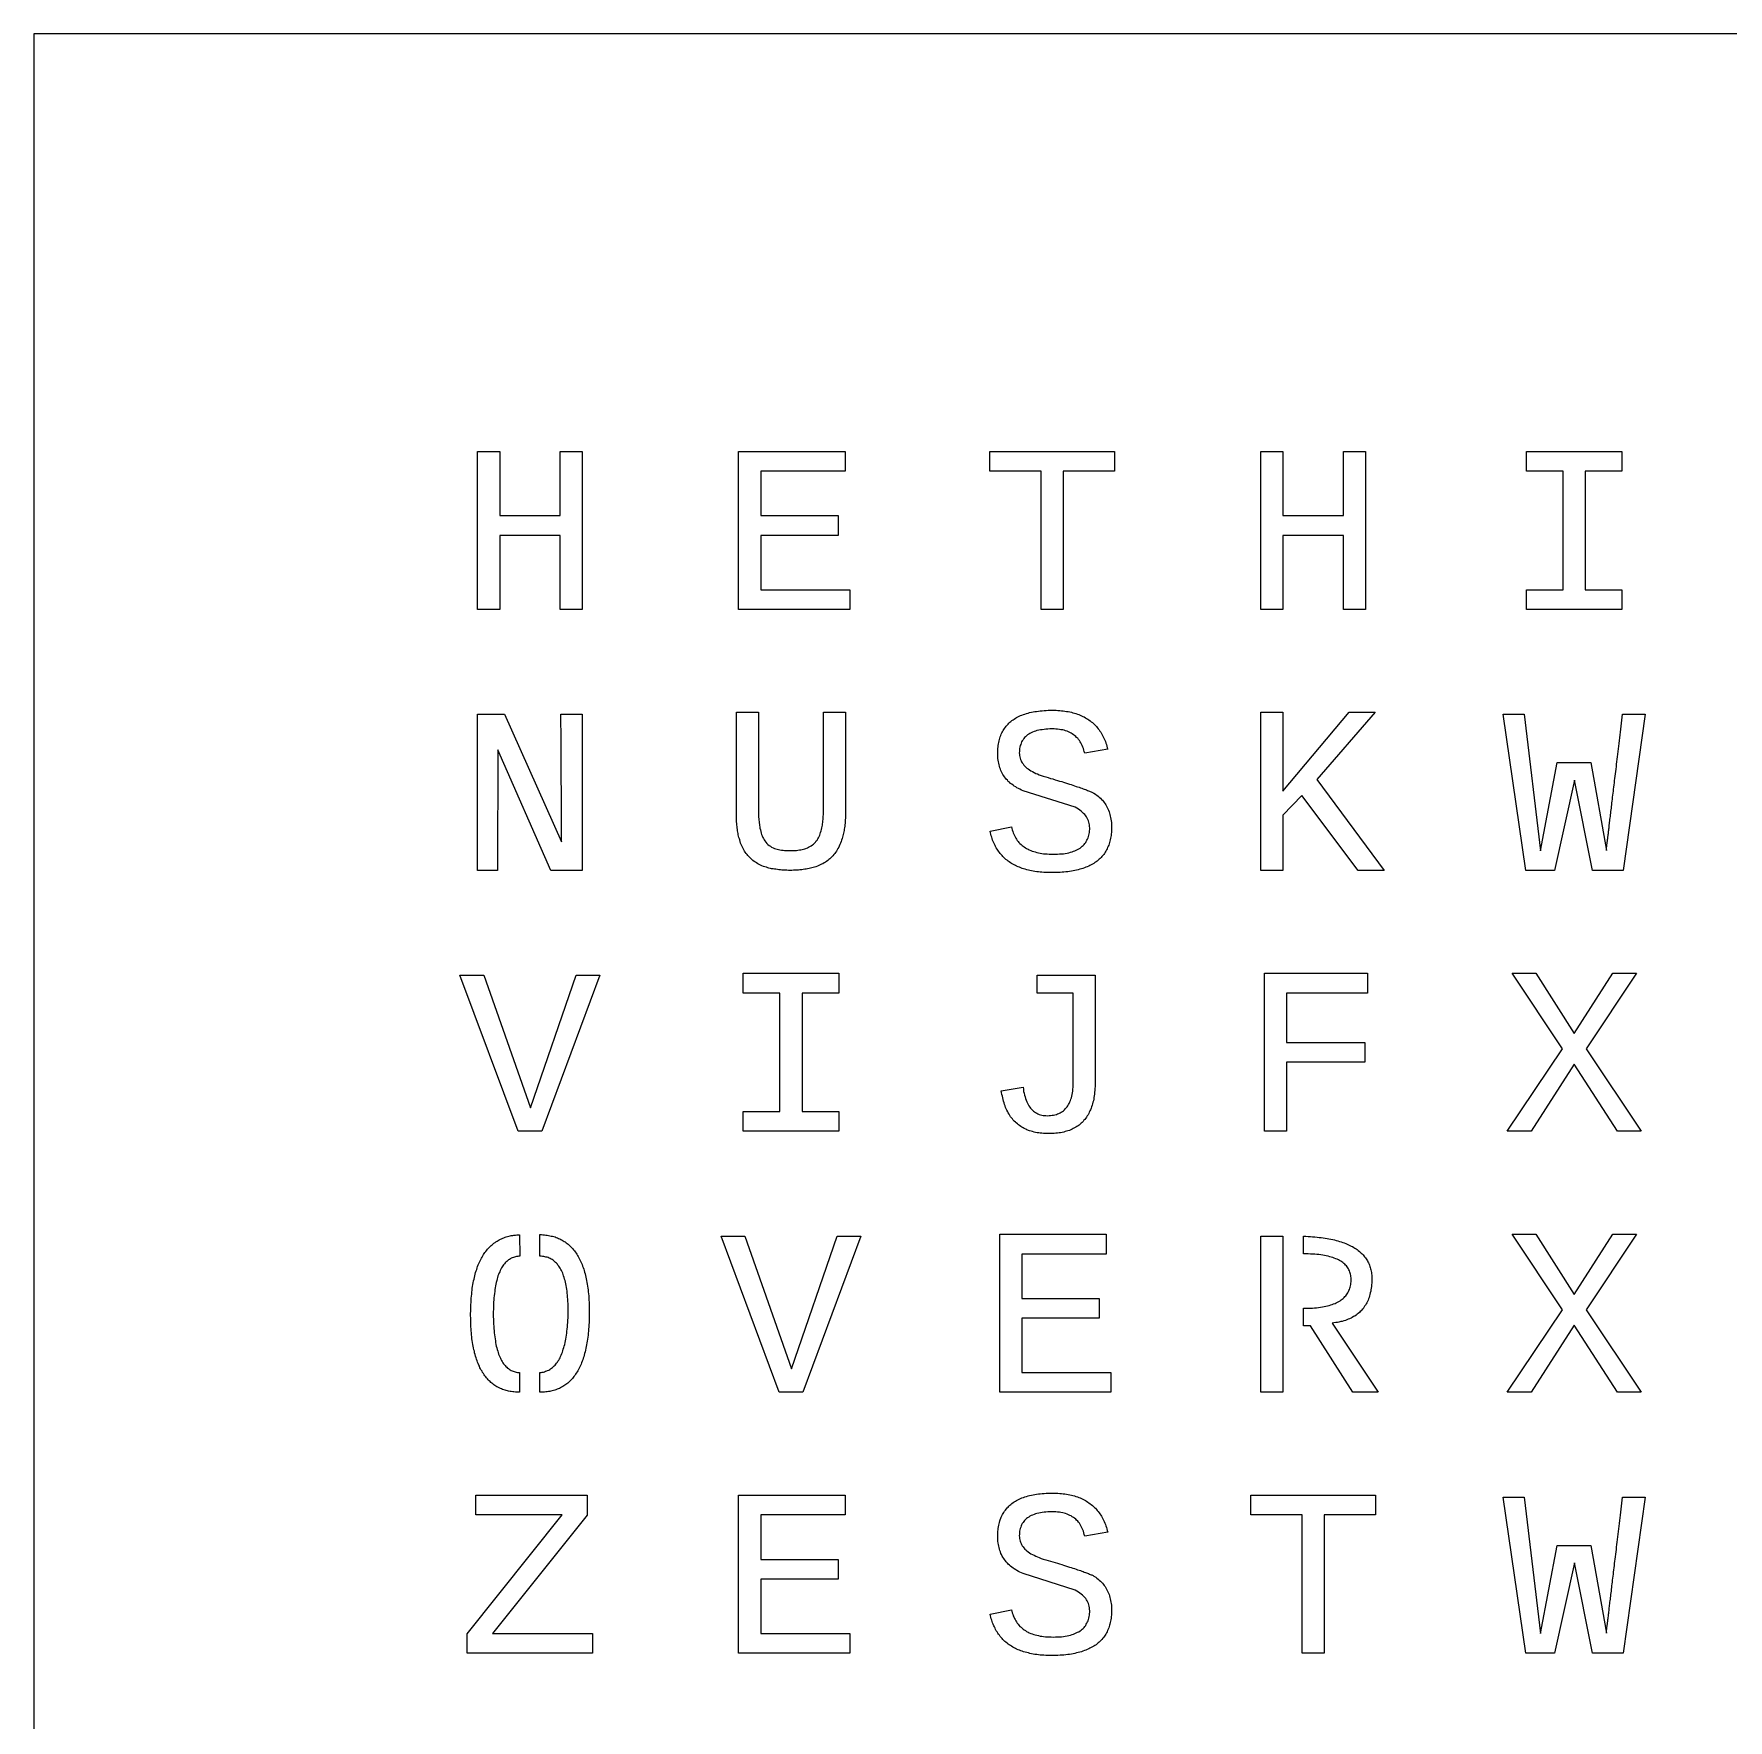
# Model space of a CAD drawing. Extents: x 0 to 230, y 0 to 230.
# Drawn here: x 0 to 108.2, y 122.3 to 230 of the extents above; entities that cross this region are included whole.
import ezdxf

# ---------------------------------------------------------------- set-up
doc = ezdxf.new("R2010")
doc.units = 0
doc.layers.get('0').update_dxf_attribs({"linetype": 'continuous'})

# ---------------------------------------------------------------- blocks, each defined once
blk = doc.blocks.new('SHAPESTRING033')
at = {"color": 0}
for points in [[(31.01, 143.24), (30.92, 143.24), (30.83, 143.25), (30.74, 143.25), (30.65, 143.26), (30.57, 143.27), (30.48, 143.28), (30.4, 143.29), (30.31, 143.31), (30.23, 143.33), (30.15, 143.35), (30.08, 143.37), (30, 143.4), (29.92, 143.42), (29.85, 143.45), (29.78, 143.49), (29.7, 143.52), (29.63, 143.56), (29.56, 143.59), (29.5, 143.63), (29.43, 143.68), (29.37, 143.72), (29.3, 143.77), (29.24, 143.82), (29.18, 143.87), (29.12, 143.92), (29.06, 143.98), (29.01, 144.03), (28.95, 144.09), (28.9, 144.16), (28.85, 144.22), (28.8, 144.29), (28.75, 144.36), (28.7, 144.43), (28.65, 144.5), (28.61, 144.58), (28.56, 144.65), (28.52, 144.73), (28.48, 144.81), (28.44, 144.9), (28.4, 144.98), (28.36, 145.07), (28.33, 145.16), (28.29, 145.25), (28.26, 145.35), (28.23, 145.45), (28.2, 145.55), (28.17, 145.65), (28.14, 145.75), (28.12, 145.86), (28.09, 145.96), (28.07, 146.07), (28.05, 146.19), (28.03, 146.3), (28.01, 146.42), (27.99, 146.54), (27.97, 146.66), (27.96, 146.78), (27.94, 146.91), (27.93, 147.03), (27.92, 147.16), (27.91, 147.29), (27.9, 147.43), (27.9, 147.56), (27.89, 147.7), (27.89, 147.84), (27.89, 147.99), (27.88, 148.13), (27.88, 148.28), (27.89, 148.42), (27.89, 148.57), (27.89, 148.71), (27.9, 148.85), (27.91, 148.98), (27.91, 149.12), (27.92, 149.25), (27.94, 149.38), (27.95, 149.51), (27.96, 149.64), (27.98, 149.76), (27.99, 149.88), (28.01, 150), (28.03, 150.12), (28.05, 150.24), (28.07, 150.35), (28.1, 150.46), (28.12, 150.57), (28.15, 150.68), (28.18, 150.78), (28.2, 150.89), (28.23, 150.99), (28.27, 151.09), (28.3, 151.18), (28.33, 151.28), (28.37, 151.37), (28.41, 151.46), (28.45, 151.55), (28.49, 151.63), (28.53, 151.72), (28.57, 151.8), (28.61, 151.88), (28.66, 151.95), (28.71, 152.03), (28.75, 152.1), (28.8, 152.17), (28.85, 152.24), (28.91, 152.31), (28.96, 152.37), (29.01, 152.43), (29.07, 152.49), (29.13, 152.55), (29.19, 152.61), (29.25, 152.66), (29.31, 152.71), (29.37, 152.76), (29.44, 152.81), (29.5, 152.85), (29.57, 152.9), (29.64, 152.94), (29.71, 152.98), (29.78, 153.01), (29.85, 153.05), (29.93, 153.08), (30, 153.11), (30.08, 153.14), (30.16, 153.16), (30.24, 153.19), (30.32, 153.21), (30.4, 153.23), (30.48, 153.25), (30.57, 153.26), (30.65, 153.27), (30.74, 153.28), (30.83, 153.29), (30.92, 153.3), (31.01, 153.3), (31.03, 151.93), (30.96, 151.93), (30.89, 151.92), (30.81, 151.91), (30.74, 151.89), (30.68, 151.88), (30.61, 151.85), (30.54, 151.83), (30.48, 151.8), (30.42, 151.77), (30.36, 151.73), (30.3, 151.69), (30.25, 151.65), (30.19, 151.6), (30.14, 151.55), (30.09, 151.5), (30.04, 151.44), (29.99, 151.38), (29.94, 151.32), (29.9, 151.25), (29.86, 151.18), (29.81, 151.1), (29.77, 151.02), (29.74, 150.94), (29.7, 150.86), (29.67, 150.77), (29.63, 150.67), (29.6, 150.58), (29.57, 150.48), (29.55, 150.37), (29.52, 150.26), (29.5, 150.15), (29.47, 150.04), (29.45, 149.92), (29.43, 149.8), (29.42, 149.67), (29.4, 149.54), (29.39, 149.41), (29.37, 149.28), (29.36, 149.14), (29.35, 148.99), (29.35, 148.85), (29.34, 148.7), (29.34, 148.54), (29.33, 148.38), (29.33, 148.22), (29.33, 148.06), (29.34, 147.91), (29.34, 147.75), (29.35, 147.6), (29.36, 147.46), (29.37, 147.31), (29.38, 147.17), (29.39, 147.04), (29.4, 146.91), (29.42, 146.78), (29.44, 146.65), (29.46, 146.53), (29.48, 146.41), (29.5, 146.3), (29.52, 146.19), (29.55, 146.08), (29.58, 145.97), (29.61, 145.87), (29.64, 145.78), (29.67, 145.68), (29.7, 145.59), (29.74, 145.51), (29.78, 145.42), (29.82, 145.35), (29.86, 145.27), (29.9, 145.2), (29.94, 145.13), (29.99, 145.06), (30.04, 145), (30.08, 144.94), (30.13, 144.89), (30.19, 144.84), (30.24, 144.79), (30.3, 144.75), (30.35, 144.71), (30.41, 144.67), (30.47, 144.64), (30.53, 144.61), (30.6, 144.58), (30.66, 144.56), (30.73, 144.54), (30.8, 144.52), (30.87, 144.51), (30.94, 144.5), (31.01, 144.5)], [(34.1, 148.3), (34.1, 148.45), (34.1, 148.6), (34.1, 148.75), (34.1, 148.9), (34.09, 149.04), (34.08, 149.18), (34.07, 149.31), (34.06, 149.44), (34.05, 149.57), (34.04, 149.7), (34.02, 149.82), (34, 149.94), (33.98, 150.05), (33.96, 150.16), (33.94, 150.27), (33.91, 150.37), (33.88, 150.47), (33.85, 150.57), (33.82, 150.67), (33.79, 150.76), (33.76, 150.84), (33.72, 150.93), (33.68, 151.01), (33.64, 151.09), (33.6, 151.16), (33.56, 151.23), (33.51, 151.3), (33.46, 151.36), (33.42, 151.42), (33.37, 151.48), (33.31, 151.53), (33.26, 151.58), (33.2, 151.63), (33.15, 151.67), (33.09, 151.71), (33.02, 151.75), (32.96, 151.78), (32.9, 151.81), (32.83, 151.84), (32.76, 151.86), (32.69, 151.88), (32.62, 151.9), (32.55, 151.91), (32.47, 151.92), (32.39, 151.93), (32.31, 151.93), (32.31, 153.31), (32.41, 153.31), (32.5, 153.3), (32.59, 153.29), (32.68, 153.28), (32.77, 153.27), (32.86, 153.26), (32.94, 153.24), (33.03, 153.22), (33.11, 153.2), (33.19, 153.18), (33.27, 153.16), (33.35, 153.13), (33.42, 153.1), (33.5, 153.07), (33.57, 153.04), (33.65, 153), (33.72, 152.96), (33.79, 152.92), (33.85, 152.88), (33.92, 152.84), (33.99, 152.79), (34.05, 152.74), (34.11, 152.69), (34.17, 152.64), (34.23, 152.58), (34.29, 152.52), (34.35, 152.46), (34.4, 152.4), (34.46, 152.34), (34.51, 152.27), (34.56, 152.2), (34.61, 152.13), (34.66, 152.06), (34.71, 151.98), (34.75, 151.91), (34.8, 151.83), (34.84, 151.75), (34.88, 151.66), (34.92, 151.58), (34.96, 151.49), (35, 151.4), (35.03, 151.3), (35.06, 151.21), (35.1, 151.11), (35.13, 151.01), (35.16, 150.91), (35.19, 150.81), (35.21, 150.7), (35.24, 150.59), (35.26, 150.48), (35.29, 150.37), (35.31, 150.26), (35.33, 150.14), (35.35, 150.02), (35.36, 149.9), (35.38, 149.78), (35.39, 149.65), (35.4, 149.52), (35.42, 149.39), (35.43, 149.26), (35.43, 149.13), (35.44, 148.99), (35.45, 148.85), (35.45, 148.71), (35.45, 148.57), (35.45, 148.42), (35.45, 148.28), (35.45, 148.13), (35.45, 147.98), (35.45, 147.84), (35.44, 147.69), (35.43, 147.55), (35.42, 147.42), (35.41, 147.28), (35.4, 147.15), (35.39, 147.02), (35.38, 146.89), (35.36, 146.76), (35.34, 146.63), (35.33, 146.51), (35.31, 146.39), (35.29, 146.27), (35.26, 146.16), (35.24, 146.05), (35.22, 145.93), (35.19, 145.83), (35.16, 145.72), (35.13, 145.61), (35.1, 145.51), (35.07, 145.41), (35.04, 145.32), (35, 145.22), (34.97, 145.13), (34.93, 145.04), (34.89, 144.95), (34.85, 144.86), (34.81, 144.78), (34.77, 144.69), (34.72, 144.62), (34.68, 144.54), (34.63, 144.46), (34.58, 144.39), (34.53, 144.32), (34.48, 144.25), (34.43, 144.18), (34.38, 144.12), (34.32, 144.06), (34.26, 144), (34.21, 143.94), (34.15, 143.89), (34.09, 143.83), (34.02, 143.78), (33.96, 143.74), (33.9, 143.69), (33.83, 143.65), (33.76, 143.6), (33.69, 143.57), (33.62, 143.53), (33.55, 143.49), (33.48, 143.46), (33.41, 143.43), (33.33, 143.4), (33.25, 143.38), (33.17, 143.35), (33.09, 143.33), (33.01, 143.31), (32.93, 143.3), (32.85, 143.28), (32.76, 143.27), (32.68, 143.26), (32.59, 143.25), (32.5, 143.25), (32.41, 143.24), (32.31, 143.24), (32.31, 144.5), (32.39, 144.51), (32.46, 144.52), (32.53, 144.53), (32.6, 144.55), (32.67, 144.58), (32.74, 144.6), (32.8, 144.63), (32.87, 144.66), (32.93, 144.7), (32.99, 144.74), (33.05, 144.78), (33.11, 144.82), (33.16, 144.87), (33.22, 144.92), (33.27, 144.98), (33.32, 145.04), (33.37, 145.1), (33.42, 145.16), (33.46, 145.23), (33.51, 145.3), (33.55, 145.38), (33.59, 145.45), (33.63, 145.53), (33.67, 145.62), (33.7, 145.71), (33.74, 145.8), (33.77, 145.89), (33.8, 145.99), (33.83, 146.09), (33.86, 146.19), (33.89, 146.3), (33.92, 146.41), (33.94, 146.52), (33.96, 146.64), (33.98, 146.76), (34, 146.88), (34.02, 147.01), (34.03, 147.14), (34.05, 147.27), (34.06, 147.41), (34.07, 147.55), (34.08, 147.69), (34.09, 147.84), (34.1, 147.99), (34.1, 148.14)]]:
    blk.add_lwpolyline(points, close=True, dxfattribs=at)
blk = doc.blocks.new('SHAPESTRING036')
at = {"color": 0}
for points in [[(79.73, 143.24), (78.33, 143.24), (78.33, 153.22), (79.73, 153.22)], [(84.09, 150.38), (84.09, 150.47), (84.09, 150.55), (84.08, 150.63), (84.07, 150.7), (84.06, 150.78), (84.04, 150.85), (84.01, 150.92), (83.99, 150.99), (83.95, 151.06), (83.92, 151.13), (83.88, 151.19), (83.84, 151.25), (83.79, 151.31), (83.74, 151.36), (83.69, 151.42), (83.63, 151.47), (83.56, 151.52), (83.5, 151.57), (83.43, 151.61), (83.35, 151.66), (83.28, 151.7), (83.2, 151.74), (83.11, 151.77), (83.02, 151.81), (82.93, 151.84), (82.83, 151.87), (82.73, 151.9), (82.62, 151.93), (82.51, 151.95), (82.4, 151.98), (82.28, 152), (82.16, 152.01), (82.04, 152.03), (81.91, 152.04), (81.78, 152.06), (81.64, 152.07), (81.5, 152.07), (81.36, 152.08), (81.21, 152.08), (81.06, 152.08), (81.06, 153.21), (81.21, 153.2), (81.36, 153.19), (81.5, 153.18), (81.64, 153.17), (81.78, 153.16), (81.92, 153.15), (82.05, 153.13), (82.18, 153.12), (82.31, 153.1), (82.44, 153.08), (82.56, 153.06), (82.68, 153.04), (82.8, 153.02), (82.92, 152.99), (83.03, 152.97), (83.14, 152.94), (83.25, 152.91), (83.35, 152.88), (83.46, 152.85), (83.56, 152.81), (83.65, 152.78), (83.75, 152.74), (83.84, 152.7), (83.93, 152.66), (84.02, 152.62), (84.1, 152.58), (84.18, 152.54), (84.26, 152.49), (84.34, 152.44), (84.41, 152.4), (84.48, 152.35), (84.55, 152.3), (84.62, 152.24), (84.68, 152.19), (84.74, 152.13), (84.8, 152.08), (84.86, 152.02), (84.91, 151.96), (84.96, 151.9), (85.01, 151.83), (85.05, 151.77), (85.1, 151.7), (85.14, 151.64), (85.17, 151.57), (85.21, 151.5), (85.24, 151.43), (85.27, 151.35), (85.3, 151.28), (85.32, 151.2), (85.34, 151.13), (85.36, 151.05), (85.38, 150.97), (85.39, 150.89), (85.4, 150.8), (85.41, 150.72), (85.42, 150.63), (85.42, 150.54), (85.42, 150.46), (85.42, 150.34), (85.41, 150.22), (85.4, 150.11), (85.39, 150), (85.38, 149.9), (85.36, 149.79), (85.35, 149.69), (85.32, 149.59), (85.3, 149.49), (85.27, 149.4), (85.24, 149.3), (85.21, 149.21), (85.18, 149.13), (85.14, 149.04), (85.1, 148.96), (85.06, 148.88), (85.01, 148.8), (84.96, 148.73), (84.91, 148.65), (84.86, 148.58), (84.8, 148.52), (84.74, 148.45), (84.68, 148.39), (84.62, 148.33), (84.55, 148.27), (84.48, 148.22), (84.41, 148.16), (84.33, 148.11), (84.25, 148.07), (84.17, 148.02), (84.09, 147.98), (84, 147.94), (83.91, 147.9), (83.82, 147.86), (83.73, 147.83), (83.63, 147.8), (83.53, 147.77), (83.43, 147.75), (83.32, 147.72), (83.22, 147.7), (83.11, 147.69), (82.99, 147.67), (82.88, 147.66), (85.83, 143.24), (84.21, 143.24), (81.5, 147.49), (81.06, 147.49), (81.06, 148.61), (81.21, 148.61), (81.35, 148.61), (81.49, 148.62), (81.63, 148.62), (81.76, 148.63), (81.89, 148.64), (82.01, 148.66), (82.14, 148.67), (82.26, 148.69), (82.37, 148.71), (82.48, 148.74), (82.59, 148.76), (82.69, 148.79), (82.79, 148.82), (82.89, 148.85), (82.98, 148.88), (83.07, 148.92), (83.15, 148.96), (83.23, 149), (83.31, 149.04), (83.39, 149.09), (83.46, 149.14), (83.52, 149.19), (83.59, 149.24), (83.65, 149.29), (83.7, 149.35), (83.75, 149.41), (83.8, 149.47), (83.85, 149.53), (83.89, 149.6), (83.92, 149.67), (83.96, 149.74), (83.99, 149.81), (84.01, 149.89), (84.04, 149.96), (84.06, 150.04), (84.07, 150.12), (84.08, 150.21), (84.09, 150.29)]]:
    blk.add_lwpolyline(points, close=True, dxfattribs=at)

msp = doc.modelspace()

# ---------------------------------------------------------------- linework, layer by layer
at = {"color": 0}
for points in [[(0, 0), (230, 0), (230, 230), (0, 230)], [(33.6, 193.24), (33.6, 197.97), (29.74, 197.97), (29.74, 193.24), (28.33, 193.24), (28.33, 203.33), (29.74, 203.33), (29.74, 199.23), (33.6, 199.23), (33.6, 203.33), (35.01, 203.33), (35.01, 193.24)], [(44.99, 193.24), (44.99, 203.33), (51.79, 203.33), (51.79, 202.07), (46.41, 202.07), (46.41, 199.23), (51.35, 199.23), (51.35, 197.97), (46.41, 197.97), (46.41, 194.5), (52.09, 194.5), (52.09, 193.24)], [(65.71, 202.07), (65.71, 193.24), (64.3, 193.24), (64.3, 202.07), (61.03, 202.07), (61.03, 203.33), (68.98, 203.33), (68.98, 202.07)], [(83.6, 193.24), (83.6, 197.97), (79.74, 197.97), (79.74, 193.24), (78.33, 193.24), (78.33, 203.33), (79.74, 203.33), (79.74, 199.23), (83.6, 199.23), (83.6, 203.33), (85.01, 203.33), (85.01, 193.24)], [(95.29, 203.33), (101.38, 203.33), (101.38, 202.07), (99.04, 202.07), (99.04, 194.5), (101.38, 194.5), (101.38, 193.24), (95.29, 193.24), (95.29, 194.5), (97.63, 194.5), (97.63, 202.07), (95.29, 202.07)], [(33.01, 176.57), (29.61, 184.27), (29.6, 176.57), (28.33, 176.57), (28.33, 186.55), (30.04, 186.55), (33.69, 178.4), (33.69, 178.4), (33.69, 178.41), (33.69, 178.41), (33.69, 178.42), (33.69, 178.43), (33.69, 178.45), (33.69, 178.46), (33.69, 178.48), (33.69, 178.5), (33.69, 178.52), (33.69, 178.55), (33.69, 178.58), (33.69, 178.61), (33.69, 178.64), (33.69, 178.68), (33.69, 178.71), (33.69, 178.75), (33.69, 178.8), (33.69, 178.84), (33.69, 178.89), (33.69, 178.94), (33.69, 178.99), (33.69, 179.04), (33.69, 179.1), (33.69, 179.16), (33.69, 179.22), (33.69, 179.29), (33.69, 179.35), (33.69, 179.42), (33.69, 179.49), (33.69, 179.57), (33.69, 179.64), (33.69, 179.72), (33.69, 179.8), (33.69, 179.89), (33.69, 179.97), (33.69, 180.06), (33.69, 180.15), (33.68, 180.25), (33.68, 180.34), (33.68, 180.44), (33.68, 180.54), (33.68, 180.64), (33.68, 180.75), (33.68, 180.86), (33.68, 180.97), (33.68, 181.08), (33.68, 181.19), (33.68, 181.31), (33.68, 181.43), (33.68, 181.55), (33.68, 181.68), (33.68, 181.81), (33.68, 181.94), (33.67, 182.07), (33.67, 182.2), (33.67, 182.34), (33.67, 182.48), (33.67, 182.62), (33.67, 182.76), (33.67, 182.91), (33.67, 183.06), (33.67, 183.21), (33.67, 183.36), (33.67, 183.52), (33.67, 183.68), (33.67, 183.84), (33.66, 184), (33.66, 184.17), (33.66, 184.34), (33.66, 184.51), (33.66, 184.68), (33.66, 184.86), (33.66, 185.04), (33.66, 185.22), (33.66, 185.4), (33.66, 185.59), (33.65, 185.77), (33.65, 185.96), (33.65, 186.16), (33.65, 186.35), (33.65, 186.55), (35.01, 186.55), (35.01, 176.57)], [(51.82, 180.33), (51.82, 180.22), (51.82, 180.11), (51.81, 180.01), (51.81, 179.9), (51.8, 179.8), (51.8, 179.69), (51.79, 179.59), (51.78, 179.49), (51.77, 179.4), (51.75, 179.3), (51.74, 179.21), (51.72, 179.12), (51.71, 179.03), (51.69, 178.94), (51.67, 178.86), (51.65, 178.77), (51.63, 178.69), (51.6, 178.61), (51.57, 178.51), (51.54, 178.41), (51.5, 178.32), (51.46, 178.22), (51.42, 178.13), (51.38, 178.05), (51.33, 177.96), (51.29, 177.88), (51.24, 177.8), (51.18, 177.72), (51.13, 177.65), (51.07, 177.58), (51.01, 177.51), (50.95, 177.44), (50.88, 177.38), (50.82, 177.32), (50.75, 177.26), (50.68, 177.2), (50.6, 177.15), (50.53, 177.1), (50.45, 177.05), (50.37, 177), (50.29, 176.96), (50.2, 176.92), (50.12, 176.88), (50.03, 176.85), (49.93, 176.81), (49.84, 176.78), (49.75, 176.76), (49.67, 176.73), (49.58, 176.71), (49.49, 176.69), (49.4, 176.67), (49.31, 176.66), (49.21, 176.64), (49.11, 176.63), (49.02, 176.61), (48.91, 176.6), (48.81, 176.59), (48.71, 176.59), (48.6, 176.58), (48.49, 176.58), (48.38, 176.57), (48.27, 176.57), (48.17, 176.57), (48.06, 176.58), (47.96, 176.58), (47.86, 176.59), (47.76, 176.59), (47.66, 176.6), (47.56, 176.61), (47.47, 176.62), (47.37, 176.64), (47.28, 176.65), (47.19, 176.67), (47.1, 176.68), (47.02, 176.7), (46.93, 176.72), (46.85, 176.74), (46.77, 176.77), (46.67, 176.8), (46.58, 176.83), (46.48, 176.87), (46.39, 176.91), (46.31, 176.95), (46.22, 177), (46.14, 177.05), (46.06, 177.1), (45.98, 177.15), (45.91, 177.21), (45.84, 177.27), (45.77, 177.33), (45.7, 177.39), (45.64, 177.46), (45.58, 177.52), (45.53, 177.59), (45.47, 177.66), (45.42, 177.73), (45.37, 177.81), (45.33, 177.89), (45.28, 177.97), (45.24, 178.06), (45.2, 178.14), (45.16, 178.23), (45.12, 178.32), (45.09, 178.42), (45.06, 178.52), (45.04, 178.59), (45.01, 178.67), (44.99, 178.75), (44.97, 178.84), (44.96, 178.92), (44.94, 179.01), (44.93, 179.1), (44.91, 179.19), (44.9, 179.28), (44.89, 179.38), (44.88, 179.47), (44.87, 179.57), (44.86, 179.67), (44.86, 179.77), (44.85, 179.88), (44.85, 179.98), (44.85, 180.09), (44.85, 180.2), (44.85, 186.67), (46.26, 186.67), (46.26, 180.48), (46.26, 180.37), (46.26, 180.27), (46.27, 180.16), (46.27, 180.06), (46.27, 179.97), (46.28, 179.87), (46.29, 179.78), (46.3, 179.69), (46.31, 179.6), (46.32, 179.51), (46.33, 179.43), (46.34, 179.35), (46.35, 179.27), (46.38, 179.16), (46.4, 179.06), (46.43, 178.96), (46.46, 178.86), (46.5, 178.77), (46.54, 178.68), (46.58, 178.6), (46.62, 178.52), (46.67, 178.45), (46.73, 178.37), (46.79, 178.3), (46.86, 178.23), (46.94, 178.17), (47.02, 178.11), (47.1, 178.06), (47.19, 178.02), (47.29, 177.98), (47.37, 177.95), (47.45, 177.93), (47.54, 177.91), (47.63, 177.89), (47.73, 177.87), (47.83, 177.86), (47.93, 177.85), (48.04, 177.84), (48.15, 177.84), (48.27, 177.84), (48.38, 177.84), (48.48, 177.84), (48.59, 177.85), (48.68, 177.85), (48.78, 177.87), (48.87, 177.88), (48.96, 177.89), (49.05, 177.91), (49.13, 177.93), (49.21, 177.95), (49.29, 177.98), (49.38, 178.01), (49.46, 178.05), (49.54, 178.1), (49.62, 178.14), (49.7, 178.2), (49.77, 178.25), (49.83, 178.31), (49.89, 178.38), (49.95, 178.45), (50, 178.51), (50.05, 178.58), (50.09, 178.66), (50.13, 178.74), (50.17, 178.82), (50.2, 178.91), (50.23, 179), (50.26, 179.09), (50.28, 179.19), (50.31, 179.29), (50.32, 179.38), (50.34, 179.46), (50.35, 179.55), (50.36, 179.64), (50.37, 179.73), (50.38, 179.83), (50.39, 179.93), (50.4, 180.03), (50.41, 180.13), (50.41, 180.24), (50.41, 180.35), (50.41, 180.46), (50.42, 180.57), (50.42, 186.67), (51.82, 186.67)], [(68.8, 179.31), (68.8, 179.21), (68.8, 179.1), (68.79, 179), (68.78, 178.91), (68.77, 178.81), (68.76, 178.71), (68.74, 178.62), (68.72, 178.53), (68.7, 178.44), (68.68, 178.36), (68.65, 178.27), (68.62, 178.19), (68.59, 178.11), (68.55, 178.03), (68.52, 177.95), (68.48, 177.88), (68.44, 177.8), (68.39, 177.73), (68.35, 177.66), (68.3, 177.59), (68.24, 177.53), (68.19, 177.46), (68.13, 177.4), (68.07, 177.34), (68.01, 177.28), (67.95, 177.23), (67.88, 177.17), (67.81, 177.12), (67.74, 177.07), (67.66, 177.02), (67.59, 176.98), (67.51, 176.93), (67.42, 176.89), (67.34, 176.85), (67.25, 176.81), (67.16, 176.77), (67.07, 176.74), (66.97, 176.7), (66.88, 176.67), (66.78, 176.64), (66.67, 176.61), (66.57, 176.59), (66.46, 176.56), (66.35, 176.54), (66.24, 176.52), (66.12, 176.5), (66.01, 176.49), (65.89, 176.47), (65.76, 176.46), (65.64, 176.45), (65.51, 176.44), (65.38, 176.43), (65.25, 176.43), (65.11, 176.43), (64.97, 176.43), (64.85, 176.43), (64.72, 176.43), (64.6, 176.43), (64.48, 176.44), (64.36, 176.45), (64.24, 176.46), (64.13, 176.47), (64.02, 176.49), (63.91, 176.5), (63.8, 176.52), (63.69, 176.54), (63.59, 176.56), (63.49, 176.59), (63.39, 176.61), (63.29, 176.64), (63.19, 176.67), (63.1, 176.7), (63.01, 176.73), (62.92, 176.77), (62.83, 176.8), (62.74, 176.84), (62.66, 176.88), (62.58, 176.92), (62.5, 176.97), (62.42, 177.02), (62.34, 177.06), (62.27, 177.11), (62.2, 177.16), (62.13, 177.22), (62.06, 177.27), (61.99, 177.33), (61.93, 177.39), (61.87, 177.45), (61.81, 177.52), (61.75, 177.58), (61.69, 177.65), (61.64, 177.72), (61.59, 177.79), (61.54, 177.86), (61.49, 177.93), (61.44, 178.01), (61.4, 178.09), (61.36, 178.17), (61.32, 178.25), (61.28, 178.33), (61.24, 178.42), (61.21, 178.51), (61.18, 178.6), (61.15, 178.69), (61.12, 178.78), (61.1, 178.88), (61.07, 178.97), (61.05, 179.07), (62.42, 179.35), (62.44, 179.25), (62.46, 179.16), (62.49, 179.06), (62.52, 178.97), (62.56, 178.89), (62.6, 178.8), (62.64, 178.72), (62.68, 178.64), (62.73, 178.57), (62.78, 178.49), (62.84, 178.42), (62.89, 178.36), (62.95, 178.29), (63.02, 178.23), (63.09, 178.17), (63.15, 178.12), (63.23, 178.07), (63.3, 178.02), (63.38, 177.97), (63.47, 177.92), (63.55, 177.88), (63.64, 177.84), (63.73, 177.81), (63.83, 177.78), (63.92, 177.75), (64.02, 177.72), (64.13, 177.7), (64.24, 177.67), (64.35, 177.66), (64.46, 177.64), (64.58, 177.63), (64.7, 177.62), (64.82, 177.61), (64.95, 177.61), (65.08, 177.6), (65.22, 177.61), (65.35, 177.61), (65.48, 177.62), (65.61, 177.63), (65.73, 177.64), (65.85, 177.66), (65.96, 177.68), (66.07, 177.7), (66.17, 177.73), (66.28, 177.76), (66.37, 177.79), (66.46, 177.83), (66.55, 177.87), (66.63, 177.91), (66.71, 177.95), (66.79, 178), (66.86, 178.05), (66.93, 178.11), (66.99, 178.16), (67.05, 178.22), (67.1, 178.29), (67.15, 178.35), (67.19, 178.42), (67.23, 178.5), (67.27, 178.57), (67.3, 178.65), (67.33, 178.73), (67.35, 178.82), (67.37, 178.91), (67.39, 179), (67.4, 179.09), (67.41, 179.19), (67.41, 179.29), (67.4, 179.38), (67.39, 179.48), (67.38, 179.57), (67.36, 179.66), (67.33, 179.74), (67.29, 179.83), (67.25, 179.91), (67.2, 179.99), (67.15, 180.06), (67.09, 180.14), (67.02, 180.21), (66.95, 180.28), (66.87, 180.35), (66.78, 180.41), (66.69, 180.48), (66.59, 180.54), (66.48, 180.6), (63.15, 181.66), (63.05, 181.7), (62.95, 181.75), (62.86, 181.8), (62.76, 181.85), (62.68, 181.9), (62.59, 181.96), (62.51, 182.01), (62.43, 182.07), (62.35, 182.13), (62.28, 182.2), (62.21, 182.26), (62.15, 182.33), (62.08, 182.4), (62.02, 182.47), (61.97, 182.55), (61.92, 182.62), (61.87, 182.7), (61.82, 182.78), (61.78, 182.87), (61.74, 182.95), (61.71, 183.04), (61.67, 183.13), (61.65, 183.22), (61.62, 183.32), (61.6, 183.41), (61.58, 183.51), (61.56, 183.61), (61.55, 183.72), (61.54, 183.82), (61.54, 183.93), (61.54, 184.04), (61.54, 184.15), (61.54, 184.25), (61.55, 184.36), (61.56, 184.46), (61.57, 184.55), (61.59, 184.65), (61.6, 184.75), (61.62, 184.84), (61.65, 184.93), (61.67, 185.02), (61.7, 185.1), (61.73, 185.19), (61.76, 185.27), (61.8, 185.35), (61.84, 185.43), (61.88, 185.5), (61.92, 185.57), (61.97, 185.64), (62.02, 185.71), (62.07, 185.78), (62.13, 185.85), (62.19, 185.91), (62.25, 185.97), (62.31, 186.03), (62.37, 186.08), (62.44, 186.14), (62.51, 186.19), (62.59, 186.24), (62.66, 186.29), (62.74, 186.33), (62.82, 186.38), (62.91, 186.42), (62.99, 186.46), (63.08, 186.49), (63.18, 186.53), (63.27, 186.56), (63.37, 186.59), (63.47, 186.62), (63.57, 186.65), (63.68, 186.67), (63.79, 186.69), (63.9, 186.71), (64.01, 186.73), (64.13, 186.75), (64.25, 186.76), (64.37, 186.77), (64.49, 186.78), (64.62, 186.79), (64.75, 186.8), (64.88, 186.8), (65.02, 186.8), (65.14, 186.8), (65.26, 186.8), (65.37, 186.79), (65.49, 186.78), (65.6, 186.77), (65.71, 186.76), (65.82, 186.75), (65.93, 186.73), (66.03, 186.71), (66.14, 186.69), (66.24, 186.67), (66.33, 186.64), (66.43, 186.62), (66.53, 186.59), (66.62, 186.56), (66.71, 186.52), (66.8, 186.49), (66.89, 186.45), (66.97, 186.41), (67.05, 186.37), (67.13, 186.32), (67.21, 186.28), (67.29, 186.23), (67.36, 186.18), (67.44, 186.12), (67.51, 186.07), (67.58, 186.01), (67.64, 185.95), (67.71, 185.89), (67.77, 185.83), (67.83, 185.76), (67.89, 185.69), (67.95, 185.62), (68, 185.55), (68.06, 185.47), (68.11, 185.4), (68.16, 185.32), (68.2, 185.24), (68.25, 185.15), (68.29, 185.07), (68.33, 184.98), (68.37, 184.89), (68.41, 184.8), (68.44, 184.7), (68.47, 184.61), (68.5, 184.51), (68.53, 184.41), (68.56, 184.31), (67.09, 184.05), (67.06, 184.16), (67.04, 184.26), (67, 184.36), (66.97, 184.45), (66.93, 184.54), (66.89, 184.63), (66.85, 184.71), (66.8, 184.79), (66.75, 184.87), (66.69, 184.94), (66.64, 185.01), (66.57, 185.07), (66.51, 185.13), (66.44, 185.19), (66.37, 185.24), (66.29, 185.29), (66.22, 185.34), (66.13, 185.38), (66.05, 185.42), (65.96, 185.46), (65.87, 185.49), (65.77, 185.52), (65.68, 185.54), (65.57, 185.56), (65.47, 185.58), (65.36, 185.59), (65.25, 185.6), (65.13, 185.61), (65.01, 185.61), (64.87, 185.61), (64.74, 185.6), (64.61, 185.59), (64.49, 185.58), (64.37, 185.56), (64.26, 185.55), (64.15, 185.52), (64.04, 185.5), (63.94, 185.47), (63.85, 185.44), (63.76, 185.4), (63.67, 185.36), (63.59, 185.32), (63.51, 185.27), (63.44, 185.22), (63.37, 185.17), (63.31, 185.11), (63.25, 185.05), (63.2, 184.99), (63.15, 184.92), (63.1, 184.85), (63.06, 184.78), (63.03, 184.7), (63, 184.62), (62.97, 184.54), (62.95, 184.45), (62.93, 184.36), (62.92, 184.26), (62.92, 184.17), (62.91, 184.07), (62.92, 183.98), (62.92, 183.9), (62.94, 183.82), (62.96, 183.74), (62.99, 183.66), (63.02, 183.58), (63.05, 183.51), (63.1, 183.44), (63.15, 183.37), (63.2, 183.3), (63.26, 183.23), (63.33, 183.17), (63.4, 183.11), (63.48, 183.05), (63.56, 182.99), (63.65, 182.93), (63.75, 182.88), (63.85, 182.83), (63.96, 182.77), (64.07, 182.73), (64.19, 182.68), (64.31, 182.63), (64.44, 182.59), (64.6, 182.54), (64.76, 182.5), (64.91, 182.45), (65.06, 182.41), (65.2, 182.36), (65.35, 182.32), (65.48, 182.28), (65.62, 182.24), (65.74, 182.2), (65.87, 182.16), (65.99, 182.12), (66.11, 182.08), (66.22, 182.05), (66.33, 182.01), (66.44, 181.98), (66.54, 181.94), (66.63, 181.91), (66.73, 181.88), (66.82, 181.85), (66.9, 181.82), (66.98, 181.79), (67.06, 181.76), (67.14, 181.73), (67.2, 181.71), (67.27, 181.68), (67.33, 181.66), (67.39, 181.63), (67.44, 181.61), (67.49, 181.59), (67.54, 181.57), (67.58, 181.55), (67.62, 181.53), (67.65, 181.51), (67.68, 181.5), (67.71, 181.48), (67.79, 181.43), (67.87, 181.37), (67.95, 181.31), (68.02, 181.25), (68.09, 181.18), (68.15, 181.11), (68.22, 181.05), (68.28, 180.97), (68.33, 180.9), (68.39, 180.83), (68.44, 180.75), (68.48, 180.67), (68.53, 180.58), (68.57, 180.5), (68.61, 180.41), (68.64, 180.32), (68.67, 180.23), (68.7, 180.14), (68.72, 180.04), (68.74, 179.94), (68.76, 179.84), (68.78, 179.74), (68.79, 179.64), (68.8, 179.53), (68.8, 179.42)], [(84.55, 176.57), (80.94, 181.35), (79.74, 180.1), (79.74, 176.57), (78.33, 176.57), (78.33, 186.67), (79.74, 186.67), (79.74, 181.63), (83.97, 186.67), (85.63, 186.67), (81.91, 182.38), (86.2, 176.57)], [(101.47, 176.57), (99.5, 176.57), (98.35, 182.34), (97.09, 176.57), (95.24, 176.57), (93.8, 186.55), (95.14, 186.55), (96.19, 177.83), (97.25, 183.46), (99.4, 183.46), (100.39, 177.85), (100.39, 177.85), (100.39, 177.85), (100.39, 177.86), (100.39, 177.86), (100.39, 177.87), (100.39, 177.89), (100.39, 177.9), (100.39, 177.92), (100.4, 177.94), (100.4, 177.96), (100.4, 177.98), (100.41, 178.01), (100.41, 178.04), (100.41, 178.07), (100.42, 178.1), (100.42, 178.13), (100.42, 178.17), (100.43, 178.21), (100.43, 178.25), (100.44, 178.3), (100.45, 178.34), (100.45, 178.39), (100.46, 178.44), (100.46, 178.49), (100.47, 178.55), (100.48, 178.61), (100.48, 178.66), (100.49, 178.73), (100.5, 178.79), (100.51, 178.86), (100.52, 178.93), (100.52, 179), (100.53, 179.07), (100.54, 179.14), (100.55, 179.22), (100.56, 179.3), (100.57, 179.38), (100.58, 179.47), (100.59, 179.56), (100.6, 179.64), (100.61, 179.73), (100.62, 179.83), (100.63, 179.92), (100.65, 180.02), (100.66, 180.12), (100.67, 180.22), (100.68, 180.33), (100.7, 180.44), (100.71, 180.54), (100.72, 180.66), (100.74, 180.77), (100.75, 180.88), (100.76, 181), (100.78, 181.12), (100.79, 181.25), (100.81, 181.37), (100.82, 181.5), (100.84, 181.63), (100.85, 181.76), (100.87, 181.89), (100.89, 182.03), (100.9, 182.17), (100.92, 182.31), (100.94, 182.45), (100.95, 182.59), (100.97, 182.74), (100.99, 182.89), (101.01, 183.04), (101.03, 183.2), (101.04, 183.35), (101.06, 183.51), (101.08, 183.67), (101.1, 183.83), (101.12, 184), (101.14, 184.17), (101.16, 184.34), (101.18, 184.51), (101.2, 184.68), (101.22, 184.86), (101.25, 185.04), (101.27, 185.22), (101.29, 185.4), (101.31, 185.59), (101.33, 185.78), (101.36, 185.97), (101.38, 186.16), (101.4, 186.35), (101.43, 186.55), (102.87, 186.55)], [(32.43, 159.91), (30.91, 159.91), (27.2, 169.88), (28.72, 169.88), (31.7, 161.4), (34.62, 169.88), (36.13, 169.88)], [(45.29, 170), (51.38, 170), (51.38, 168.74), (49.04, 168.74), (49.04, 161.17), (51.38, 161.17), (51.38, 159.91), (45.29, 159.91), (45.29, 161.17), (47.63, 161.17), (47.63, 168.74), (45.29, 168.74)], [(67.75, 163.01), (67.75, 162.89), (67.75, 162.76), (67.74, 162.64), (67.73, 162.52), (67.72, 162.41), (67.71, 162.29), (67.7, 162.18), (67.68, 162.07), (67.66, 161.97), (67.64, 161.86), (67.61, 161.76), (67.59, 161.66), (67.56, 161.57), (67.53, 161.47), (67.5, 161.38), (67.46, 161.29), (67.42, 161.21), (67.38, 161.12), (67.34, 161.04), (67.3, 160.96), (67.25, 160.89), (67.2, 160.81), (67.15, 160.74), (67.1, 160.67), (67.04, 160.61), (66.98, 160.54), (66.92, 160.48), (66.86, 160.42), (66.8, 160.37), (66.73, 160.31), (66.66, 160.26), (66.59, 160.21), (66.51, 160.17), (66.44, 160.12), (66.36, 160.08), (66.28, 160.04), (66.2, 160.01), (66.11, 159.97), (66.02, 159.94), (65.93, 159.91), (65.84, 159.89), (65.75, 159.86), (65.65, 159.84), (65.55, 159.82), (65.45, 159.81), (65.35, 159.79), (65.24, 159.78), (65.13, 159.77), (65.02, 159.77), (64.91, 159.76), (64.8, 159.76), (64.68, 159.76), (64.57, 159.76), (64.46, 159.77), (64.35, 159.78), (64.25, 159.79), (64.15, 159.8), (64.05, 159.82), (63.95, 159.84), (63.85, 159.86), (63.76, 159.89), (63.66, 159.91), (63.57, 159.94), (63.49, 159.97), (63.4, 160.01), (63.32, 160.05), (63.23, 160.09), (63.16, 160.13), (63.08, 160.17), (63, 160.22), (62.93, 160.27), (62.86, 160.32), (62.79, 160.38), (62.72, 160.44), (62.66, 160.5), (62.59, 160.56), (62.53, 160.63), (62.48, 160.7), (62.42, 160.77), (62.36, 160.84), (62.31, 160.92), (62.26, 161), (62.21, 161.08), (62.17, 161.16), (62.12, 161.25), (62.08, 161.34), (62.04, 161.43), (62.01, 161.53), (61.97, 161.62), (61.94, 161.72), (61.91, 161.83), (61.88, 161.93), (61.85, 162.04), (61.83, 162.15), (61.8, 162.26), (61.78, 162.38), (61.76, 162.49), (63.15, 162.73), (63.17, 162.59), (63.19, 162.46), (63.22, 162.34), (63.25, 162.22), (63.28, 162.11), (63.31, 162), (63.35, 161.9), (63.39, 161.8), (63.43, 161.71), (63.48, 161.62), (63.53, 161.54), (63.58, 161.46), (63.63, 161.39), (63.69, 161.32), (63.75, 161.26), (63.82, 161.2), (63.88, 161.15), (63.95, 161.1), (64.02, 161.06), (64.1, 161.02), (64.18, 160.99), (64.26, 160.96), (64.34, 160.94), (64.43, 160.92), (64.52, 160.91), (64.61, 160.91), (64.71, 160.9), (64.81, 160.91), (64.91, 160.92), (65, 160.93), (65.1, 160.94), (65.19, 160.96), (65.28, 160.99), (65.36, 161.02), (65.44, 161.05), (65.52, 161.09), (65.59, 161.13), (65.66, 161.17), (65.73, 161.22), (65.79, 161.28), (65.85, 161.34), (65.91, 161.4), (65.96, 161.47), (66.01, 161.54), (66.06, 161.61), (66.1, 161.69), (66.14, 161.78), (66.18, 161.87), (66.21, 161.96), (66.24, 162.05), (66.26, 162.16), (66.29, 162.26), (66.31, 162.37), (66.32, 162.48), (66.33, 162.6), (66.34, 162.73), (66.35, 162.85), (66.35, 162.98), (66.35, 168.73), (64.05, 168.73), (64.05, 169.88), (67.75, 169.88)], [(79.98, 168.74), (79.98, 165.58), (84.98, 165.58), (84.98, 164.32), (79.98, 164.32), (79.98, 159.91), (78.56, 159.91), (78.56, 170), (85.15, 170), (85.15, 168.74)], [(98.34, 166.16), (100.8, 170), (102.31, 170), (99.1, 165.18), (102.62, 159.91), (101.1, 159.91), (98.34, 164.2), (95.58, 159.91), (94.06, 159.91), (97.58, 165.18), (94.37, 170), (95.88, 170)], [(49.1, 143.24), (47.58, 143.24), (43.87, 153.22), (45.39, 153.22), (48.37, 144.73), (51.29, 153.22), (52.8, 153.22)], [(61.66, 143.24), (61.66, 153.33), (68.46, 153.33), (68.46, 152.07), (63.08, 152.07), (63.08, 149.23), (68.01, 149.23), (68.01, 147.97), (63.08, 147.97), (63.08, 144.5), (68.76, 144.5), (68.76, 143.24)], [(98.34, 149.49), (100.8, 153.33), (102.31, 153.33), (99.1, 148.51), (102.62, 143.24), (101.1, 143.24), (98.34, 147.53), (95.58, 143.24), (94.06, 143.24), (97.58, 148.51), (94.37, 153.33), (95.88, 153.33)], [(35.67, 126.57), (27.67, 126.57), (27.67, 127.82), (33.72, 135.41), (28.21, 135.41), (28.21, 136.67), (35.32, 136.67), (35.32, 135.39), (29.27, 127.84), (35.67, 127.84)], [(44.99, 126.57), (44.99, 136.67), (51.79, 136.67), (51.79, 135.41), (46.41, 135.41), (46.41, 132.57), (51.35, 132.57), (51.35, 131.31), (46.41, 131.31), (46.41, 127.84), (52.09, 127.84), (52.09, 126.57)], [(68.8, 129.31), (68.8, 129.21), (68.8, 129.1), (68.79, 129), (68.78, 128.91), (68.77, 128.81), (68.76, 128.71), (68.74, 128.62), (68.72, 128.53), (68.7, 128.44), (68.68, 128.36), (68.65, 128.27), (68.62, 128.19), (68.59, 128.11), (68.55, 128.03), (68.52, 127.95), (68.48, 127.88), (68.44, 127.8), (68.39, 127.73), (68.35, 127.66), (68.3, 127.59), (68.24, 127.53), (68.19, 127.46), (68.13, 127.4), (68.07, 127.34), (68.01, 127.28), (67.95, 127.23), (67.88, 127.17), (67.81, 127.12), (67.74, 127.07), (67.66, 127.02), (67.59, 126.98), (67.51, 126.93), (67.42, 126.89), (67.34, 126.85), (67.25, 126.81), (67.16, 126.77), (67.07, 126.74), (66.97, 126.7), (66.88, 126.67), (66.78, 126.64), (66.67, 126.61), (66.57, 126.59), (66.46, 126.56), (66.35, 126.54), (66.24, 126.52), (66.12, 126.5), (66.01, 126.49), (65.89, 126.47), (65.76, 126.46), (65.64, 126.45), (65.51, 126.44), (65.38, 126.43), (65.25, 126.43), (65.11, 126.43), (64.97, 126.43), (64.85, 126.43), (64.72, 126.43), (64.6, 126.43), (64.48, 126.44), (64.36, 126.45), (64.24, 126.46), (64.13, 126.47), (64.02, 126.49), (63.91, 126.5), (63.8, 126.52), (63.69, 126.54), (63.59, 126.56), (63.49, 126.59), (63.39, 126.61), (63.29, 126.64), (63.19, 126.67), (63.1, 126.7), (63.01, 126.73), (62.92, 126.77), (62.83, 126.8), (62.74, 126.84), (62.66, 126.88), (62.58, 126.92), (62.5, 126.97), (62.42, 127.02), (62.34, 127.06), (62.27, 127.11), (62.2, 127.16), (62.13, 127.22), (62.06, 127.27), (61.99, 127.33), (61.93, 127.39), (61.87, 127.45), (61.81, 127.52), (61.75, 127.58), (61.69, 127.65), (61.64, 127.72), (61.59, 127.79), (61.54, 127.86), (61.49, 127.93), (61.44, 128.01), (61.4, 128.09), (61.36, 128.17), (61.32, 128.25), (61.28, 128.33), (61.24, 128.42), (61.21, 128.51), (61.18, 128.6), (61.15, 128.69), (61.12, 128.78), (61.1, 128.88), (61.07, 128.97), (61.05, 129.07), (62.42, 129.35), (62.44, 129.25), (62.46, 129.16), (62.49, 129.06), (62.52, 128.97), (62.56, 128.89), (62.6, 128.8), (62.64, 128.72), (62.68, 128.64), (62.73, 128.57), (62.78, 128.49), (62.84, 128.42), (62.89, 128.36), (62.95, 128.29), (63.02, 128.23), (63.09, 128.17), (63.15, 128.12), (63.23, 128.07), (63.3, 128.02), (63.38, 127.97), (63.47, 127.92), (63.55, 127.88), (63.64, 127.84), (63.73, 127.81), (63.83, 127.78), (63.92, 127.75), (64.02, 127.72), (64.13, 127.7), (64.24, 127.67), (64.35, 127.66), (64.46, 127.64), (64.58, 127.63), (64.7, 127.62), (64.82, 127.61), (64.95, 127.61), (65.08, 127.6), (65.22, 127.61), (65.35, 127.61), (65.48, 127.62), (65.61, 127.63), (65.73, 127.64), (65.85, 127.66), (65.96, 127.68), (66.07, 127.7), (66.17, 127.73), (66.28, 127.76), (66.37, 127.79), (66.46, 127.83), (66.55, 127.87), (66.63, 127.91), (66.71, 127.95), (66.79, 128), (66.86, 128.05), (66.93, 128.11), (66.99, 128.16), (67.05, 128.22), (67.1, 128.29), (67.15, 128.35), (67.19, 128.42), (67.23, 128.5), (67.27, 128.57), (67.3, 128.65), (67.33, 128.73), (67.35, 128.82), (67.37, 128.91), (67.39, 129), (67.4, 129.09), (67.41, 129.19), (67.41, 129.29), (67.4, 129.38), (67.39, 129.48), (67.38, 129.57), (67.36, 129.66), (67.33, 129.74), (67.29, 129.83), (67.25, 129.91), (67.2, 129.99), (67.15, 130.06), (67.09, 130.14), (67.02, 130.21), (66.95, 130.28), (66.87, 130.35), (66.78, 130.41), (66.69, 130.48), (66.59, 130.54), (66.48, 130.6), (63.15, 131.66), (63.05, 131.7), (62.95, 131.75), (62.86, 131.8), (62.76, 131.85), (62.68, 131.9), (62.59, 131.96), (62.51, 132.01), (62.43, 132.07), (62.35, 132.13), (62.28, 132.2), (62.21, 132.26), (62.15, 132.33), (62.08, 132.4), (62.02, 132.47), (61.97, 132.55), (61.92, 132.62), (61.87, 132.7), (61.82, 132.78), (61.78, 132.87), (61.74, 132.95), (61.71, 133.04), (61.67, 133.13), (61.65, 133.22), (61.62, 133.32), (61.6, 133.41), (61.58, 133.51), (61.56, 133.61), (61.55, 133.72), (61.54, 133.82), (61.54, 133.93), (61.54, 134.04), (61.54, 134.15), (61.54, 134.25), (61.55, 134.36), (61.56, 134.46), (61.57, 134.55), (61.59, 134.65), (61.6, 134.75), (61.62, 134.84), (61.65, 134.93), (61.67, 135.02), (61.7, 135.1), (61.73, 135.19), (61.76, 135.27), (61.8, 135.35), (61.84, 135.43), (61.88, 135.5), (61.92, 135.57), (61.97, 135.64), (62.02, 135.71), (62.07, 135.78), (62.13, 135.85), (62.19, 135.91), (62.25, 135.97), (62.31, 136.03), (62.37, 136.08), (62.44, 136.14), (62.51, 136.19), (62.59, 136.24), (62.66, 136.29), (62.74, 136.33), (62.82, 136.38), (62.91, 136.42), (62.99, 136.46), (63.08, 136.49), (63.18, 136.53), (63.27, 136.56), (63.37, 136.59), (63.47, 136.62), (63.57, 136.65), (63.68, 136.67), (63.79, 136.69), (63.9, 136.71), (64.01, 136.73), (64.13, 136.75), (64.25, 136.76), (64.37, 136.77), (64.49, 136.78), (64.62, 136.79), (64.75, 136.8), (64.88, 136.8), (65.02, 136.8), (65.14, 136.8), (65.26, 136.8), (65.37, 136.79), (65.49, 136.78), (65.6, 136.77), (65.71, 136.76), (65.82, 136.75), (65.93, 136.73), (66.03, 136.71), (66.14, 136.69), (66.24, 136.67), (66.33, 136.64), (66.43, 136.62), (66.53, 136.59), (66.62, 136.56), (66.71, 136.52), (66.8, 136.49), (66.89, 136.45), (66.97, 136.41), (67.05, 136.37), (67.13, 136.32), (67.21, 136.28), (67.29, 136.23), (67.36, 136.18), (67.44, 136.12), (67.51, 136.07), (67.58, 136.01), (67.64, 135.95), (67.71, 135.89), (67.77, 135.83), (67.83, 135.76), (67.89, 135.69), (67.95, 135.62), (68, 135.55), (68.06, 135.47), (68.11, 135.4), (68.16, 135.32), (68.2, 135.24), (68.25, 135.15), (68.29, 135.07), (68.33, 134.98), (68.37, 134.89), (68.41, 134.8), (68.44, 134.7), (68.47, 134.61), (68.5, 134.51), (68.53, 134.41), (68.56, 134.31), (67.09, 134.05), (67.06, 134.16), (67.04, 134.26), (67, 134.36), (66.97, 134.45), (66.93, 134.54), (66.89, 134.63), (66.85, 134.71), (66.8, 134.79), (66.75, 134.87), (66.69, 134.94), (66.64, 135.01), (66.57, 135.07), (66.51, 135.13), (66.44, 135.19), (66.37, 135.24), (66.29, 135.29), (66.22, 135.34), (66.13, 135.38), (66.05, 135.42), (65.96, 135.46), (65.87, 135.49), (65.77, 135.52), (65.68, 135.54), (65.57, 135.56), (65.47, 135.58), (65.36, 135.59), (65.25, 135.6), (65.13, 135.61), (65.01, 135.61), (64.87, 135.61), (64.74, 135.6), (64.61, 135.59), (64.49, 135.58), (64.37, 135.56), (64.26, 135.55), (64.15, 135.52), (64.04, 135.5), (63.94, 135.47), (63.85, 135.44), (63.76, 135.4), (63.67, 135.36), (63.59, 135.32), (63.51, 135.27), (63.44, 135.22), (63.37, 135.17), (63.31, 135.11), (63.25, 135.05), (63.2, 134.99), (63.15, 134.92), (63.1, 134.85), (63.06, 134.78), (63.03, 134.7), (63, 134.62), (62.97, 134.54), (62.95, 134.45), (62.93, 134.36), (62.92, 134.26), (62.92, 134.17), (62.91, 134.07), (62.92, 133.98), (62.92, 133.9), (62.94, 133.82), (62.96, 133.74), (62.99, 133.66), (63.02, 133.58), (63.05, 133.51), (63.1, 133.44), (63.15, 133.37), (63.2, 133.3), (63.26, 133.23), (63.33, 133.17), (63.4, 133.11), (63.48, 133.05), (63.56, 132.99), (63.65, 132.93), (63.75, 132.88), (63.85, 132.83), (63.96, 132.77), (64.07, 132.73), (64.19, 132.68), (64.31, 132.63), (64.44, 132.59), (64.6, 132.54), (64.76, 132.5), (64.91, 132.45), (65.06, 132.41), (65.2, 132.36), (65.35, 132.32), (65.48, 132.28), (65.62, 132.24), (65.74, 132.2), (65.87, 132.16), (65.99, 132.12), (66.11, 132.08), (66.22, 132.05), (66.33, 132.01), (66.44, 131.98), (66.54, 131.94), (66.63, 131.91), (66.73, 131.88), (66.82, 131.85), (66.9, 131.82), (66.98, 131.79), (67.06, 131.76), (67.14, 131.73), (67.2, 131.71), (67.27, 131.68), (67.33, 131.66), (67.39, 131.63), (67.44, 131.61), (67.49, 131.59), (67.54, 131.57), (67.58, 131.55), (67.62, 131.53), (67.65, 131.51), (67.68, 131.5), (67.71, 131.48), (67.79, 131.43), (67.87, 131.37), (67.95, 131.31), (68.02, 131.25), (68.09, 131.18), (68.15, 131.11), (68.22, 131.05), (68.28, 130.97), (68.33, 130.9), (68.39, 130.83), (68.44, 130.75), (68.48, 130.67), (68.53, 130.58), (68.57, 130.5), (68.61, 130.41), (68.64, 130.32), (68.67, 130.23), (68.7, 130.14), (68.72, 130.04), (68.74, 129.94), (68.76, 129.84), (68.78, 129.74), (68.79, 129.64), (68.8, 129.53), (68.8, 129.42)], [(82.37, 135.41), (82.37, 126.57), (80.97, 126.57), (80.97, 135.41), (77.69, 135.41), (77.69, 136.67), (85.65, 136.67), (85.65, 135.41)], [(101.47, 126.57), (99.5, 126.57), (98.35, 132.34), (97.09, 126.57), (95.24, 126.57), (93.8, 136.55), (95.14, 136.55), (96.19, 127.83), (97.25, 133.46), (99.4, 133.46), (100.39, 127.85), (100.39, 127.85), (100.39, 127.85), (100.39, 127.86), (100.39, 127.86), (100.39, 127.87), (100.39, 127.89), (100.39, 127.9), (100.39, 127.92), (100.4, 127.94), (100.4, 127.96), (100.4, 127.98), (100.41, 128.01), (100.41, 128.04), (100.41, 128.07), (100.42, 128.1), (100.42, 128.13), (100.42, 128.17), (100.43, 128.21), (100.43, 128.25), (100.44, 128.3), (100.45, 128.34), (100.45, 128.39), (100.46, 128.44), (100.46, 128.49), (100.47, 128.55), (100.48, 128.61), (100.48, 128.66), (100.49, 128.73), (100.5, 128.79), (100.51, 128.86), (100.52, 128.93), (100.52, 129), (100.53, 129.07), (100.54, 129.14), (100.55, 129.22), (100.56, 129.3), (100.57, 129.38), (100.58, 129.47), (100.59, 129.56), (100.6, 129.64), (100.61, 129.73), (100.62, 129.83), (100.63, 129.92), (100.65, 130.02), (100.66, 130.12), (100.67, 130.22), (100.68, 130.33), (100.7, 130.44), (100.71, 130.54), (100.72, 130.66), (100.74, 130.77), (100.75, 130.88), (100.76, 131), (100.78, 131.12), (100.79, 131.25), (100.81, 131.37), (100.82, 131.5), (100.84, 131.63), (100.85, 131.76), (100.87, 131.89), (100.89, 132.03), (100.9, 132.17), (100.92, 132.31), (100.94, 132.45), (100.95, 132.59), (100.97, 132.74), (100.99, 132.89), (101.01, 133.04), (101.03, 133.2), (101.04, 133.35), (101.06, 133.51), (101.08, 133.67), (101.1, 133.83), (101.12, 134), (101.14, 134.17), (101.16, 134.34), (101.18, 134.51), (101.2, 134.68), (101.22, 134.86), (101.25, 135.04), (101.27, 135.22), (101.29, 135.4), (101.31, 135.59), (101.33, 135.78), (101.36, 135.97), (101.38, 136.16), (101.4, 136.35), (101.43, 136.55), (102.87, 136.55)]]:
    msp.add_lwpolyline(points, close=True, dxfattribs=at)

# ---------------------------------------------------------------- block references
for name in ['SHAPESTRING033', 'SHAPESTRING036']:
    msp.add_blockref(name, (0, 0), dxfattribs=at)

doc.saveas('drawing.dxf')
